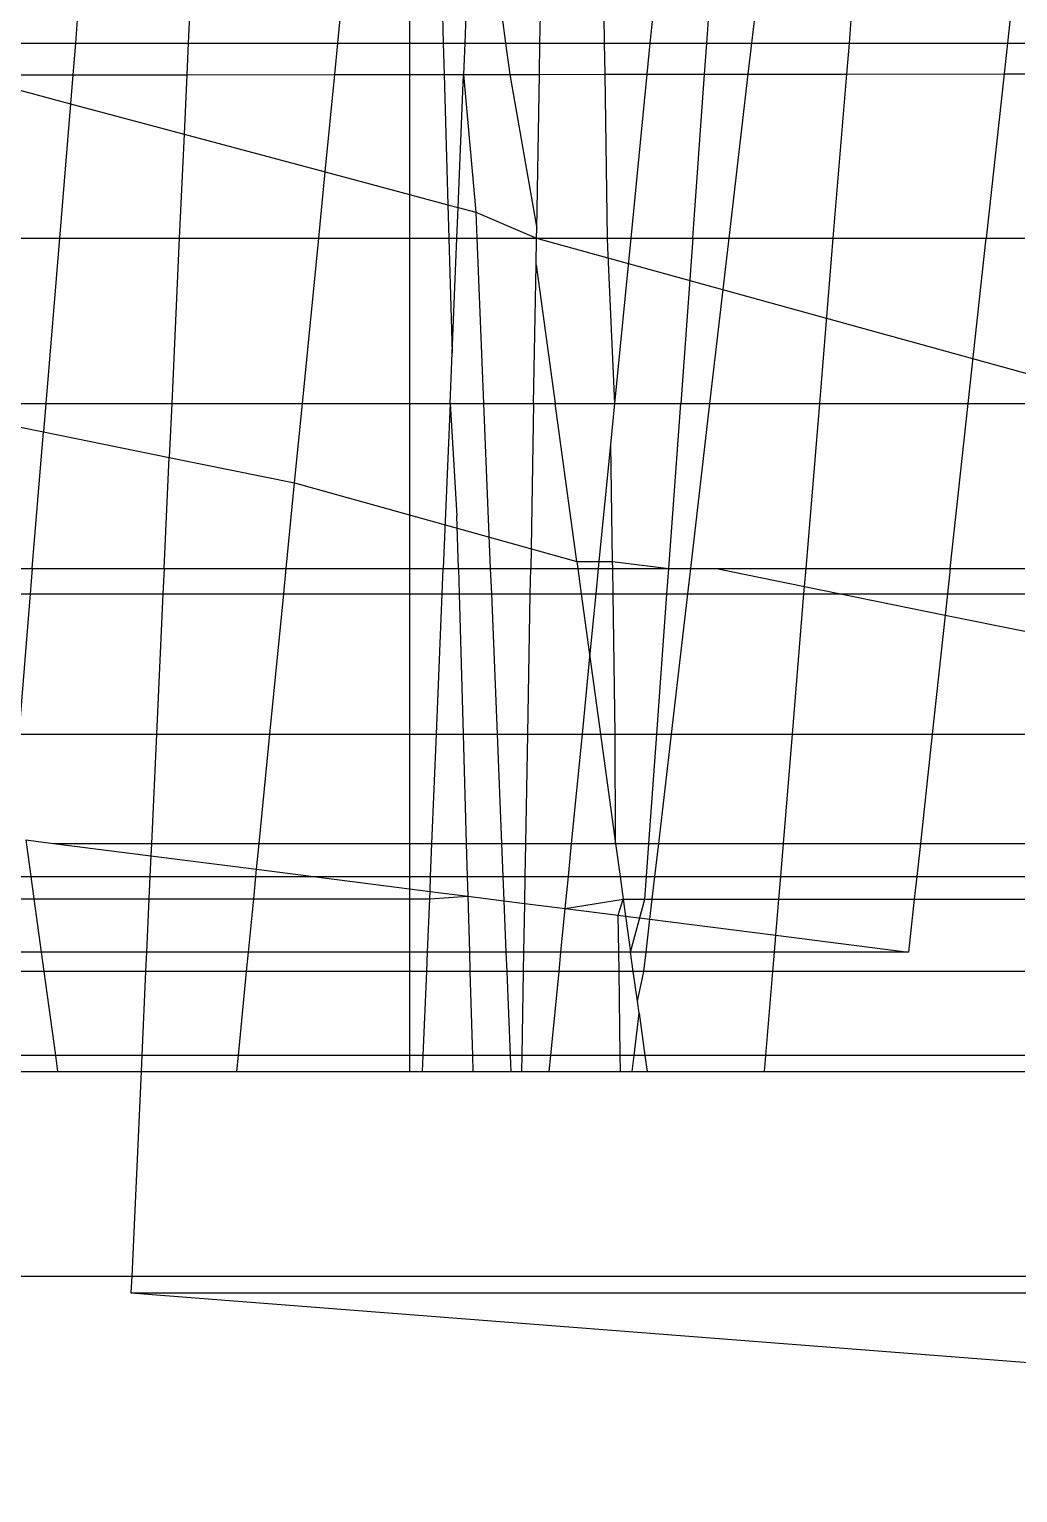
# Model space of a CAD drawing. Extents: x -24961 to 905641, y -154323 to 635957.
# Drawn here: x 396122.95 to 396126.7, y -143409.49 to -143403.95 of the extents above; entities that cross this region are included whole.
import ezdxf

# ---------------------------------------------------------------- set-up
doc = ezdxf.new("R2010")
doc.units = 0
doc.header["$LTSCALE"] = 1000
doc.header["$MEASUREMENT"] = 0

msp = doc.modelspace()

# ---------------------------------------------------------------- linework, layer by layer
for p, q in [((396123.1333, -143403.8928), (396123.1246, -143403.9989)), ((396123.5574, -143403.8922), (396123.5525, -143403.9989)), ((396124.1202, -143403.9989), (396124.1307, -143403.8922)), ((396124.3922, -143403.8922), (396124.3922, -143403.9989)), ((396124.5165, -143403.8922), (396124.5195, -143403.9989)), ((396124.6058, -143403.8922), (396124.6015, -143403.9989)), ((396124.7415, -143403.8922), (396124.7562, -143403.9989)), ((396124.8866, -143403.9989), (396124.8885, -143403.8922)), ((396125.1316, -143403.9989), (396125.13, -143403.8922)), ((396125.3048, -143403.9989), (396125.3153, -143403.8922)), ((396125.5194, -143403.9989), (396125.5271, -143403.8922)), ((396125.6896, -143403.9989), (396125.702, -143403.8922)), ((396126.0597, -143403.9989), (396126.0685, -143403.8922)), ((396126.6711, -143403.8922), (396126.6595, -143403.9989)), ((396122.5211, -143403.9989), (396123.1246, -143403.9989)), ((396123.1246, -143403.9989), (396123.1147, -143404.1188)), ((396123.1246, -143403.9989), (396123.5525, -143403.9989)), ((396123.5525, -143403.9989), (396123.547, -143404.1183)), ((396123.5525, -143403.9989), (396124.1202, -143403.9989)), ((396124.1085, -143404.1177), (396124.1202, -143403.9989)), ((396124.1202, -143403.9989), (396124.3922, -143403.9989)), ((396124.3922, -143403.9989), (396124.5195, -143403.9989)), ((396124.3922, -143403.9989), (396124.3922, -143404.1174)), ((396124.5195, -143403.9989), (396124.6015, -143403.9989)), ((396124.5195, -143403.9989), (396124.5229, -143404.1173)), ((396124.6015, -143403.9989), (396124.5966, -143404.1172)), ((396124.6015, -143403.9989), (396124.7562, -143403.9989)), ((396124.7562, -143403.9989), (396124.8866, -143403.9989)), ((396124.7562, -143403.9989), (396124.7724, -143404.117)), ((396124.8845, -143404.1169), (396124.8866, -143403.9989)), ((396124.8866, -143403.9989), (396125.1316, -143403.9989)), ((396125.1316, -143403.9989), (396125.3048, -143403.9989)), ((396125.1335, -143404.1166), (396125.1316, -143403.9989)), ((396125.2933, -143404.1164), (396125.3048, -143403.9989)), ((396125.3048, -143403.9989), (396125.5194, -143403.9989)), ((396125.5109, -143404.1162), (396125.5194, -143403.9989)), ((396125.5194, -143403.9989), (396125.6896, -143403.9989)), ((396125.6759, -143404.116), (396125.6896, -143403.9989)), ((396125.6896, -143403.9989), (396126.0597, -143403.9989)), ((396126.0501, -143404.1156), (396126.0597, -143403.9989)), ((396126.0597, -143403.9989), (396126.6595, -143403.9989)), ((396126.6595, -143403.9989), (396126.6468, -143404.115)), ((396126.6595, -143403.9989), (396126.7255, -143403.9989)), ((396122.6979, -143404.1192), (396123.1147, -143404.1188)), ((396122.6979, -143404.1192), (396123.1058, -143404.2283)), ((396123.1147, -143404.1188), (396123.1058, -143404.2283)), ((396123.1147, -143404.1188), (396123.547, -143404.1183)), ((396123.547, -143404.1183), (396123.5367, -143404.3436)), ((396123.547, -143404.1183), (396124.1085, -143404.1177)), ((396124.0722, -143404.4868), (396124.1085, -143404.1177)), ((396124.1085, -143404.1177), (396124.3922, -143404.1174)), ((396124.3922, -143404.1174), (396124.5229, -143404.1173)), ((396124.3922, -143404.1174), (396124.3922, -143404.5723)), ((396124.5229, -143404.1173), (396124.5966, -143404.1172)), ((396124.5229, -143404.1173), (396124.5372, -143404.6111)), ((396124.5759, -143404.6215), (396124.5966, -143404.1172)), ((396124.5966, -143404.1172), (396124.7724, -143404.117)), ((396124.5966, -143404.1172), (396124.6428, -143404.6394)), ((396124.7724, -143404.117), (396124.8845, -143404.1169)), ((396124.7724, -143404.117), (396124.8742, -143404.7012)), ((396124.8742, -143404.7012), (396124.8845, -143404.1169)), ((396124.8845, -143404.1169), (396125.1335, -143404.1166)), ((396125.1335, -143404.1166), (396125.2933, -143404.1164)), ((396125.1431, -143404.7378), (396125.1335, -143404.1166)), ((396125.2321, -143404.7378), (396125.2933, -143404.1164)), ((396125.2933, -143404.1164), (396125.5109, -143404.1162)), ((396125.4658, -143404.7378), (396125.5109, -143404.1162)), ((396125.5109, -143404.1162), (396125.6759, -143404.116)), ((396125.6037, -143404.7378), (396125.6759, -143404.116)), ((396125.6759, -143404.116), (396126.0501, -143404.1156)), ((396125.9988, -143404.7378), (396126.0501, -143404.1156)), ((396126.0501, -143404.1156), (396126.6468, -143404.115)), ((396126.6468, -143404.115), (396126.579, -143404.7378)), ((396126.6468, -143404.115), (396126.7255, -143404.1149)), ((396123.1058, -143404.2283), (396123.064, -143404.7378)), ((396123.1058, -143404.2283), (396123.5367, -143404.3436)), ((396123.5367, -143404.3436), (396123.5186, -143404.7378)), ((396123.5367, -143404.3436), (396124.0722, -143404.4868)), ((396124.0475, -143404.7378), (396124.0722, -143404.4868)), ((396124.0722, -143404.4868), (396124.3922, -143404.5723)), ((396124.3922, -143404.5723), (396124.5372, -143404.6111)), ((396124.3922, -143404.5723), (396124.3922, -143404.7378)), ((396124.5372, -143404.6111), (396124.5759, -143404.6215)), ((396124.5372, -143404.6111), (396124.5408, -143404.7378)), ((396124.5712, -143404.7378), (396124.5759, -143404.6215)), ((396124.5759, -143404.6215), (396124.6428, -143404.6394)), ((396124.6428, -143404.6394), (396124.8735, -143404.7378)), ((396124.6428, -143404.6394), (396124.6469, -143404.7378)), ((396124.8735, -143404.7378), (396124.8742, -143404.7012)), ((396122.6227, -143404.7378), (396123.064, -143404.7378)), ((396123.064, -143404.7378), (396123.0126, -143405.3642)), ((396123.064, -143404.7378), (396123.5186, -143404.7378)), ((396123.5186, -143404.7378), (396123.4899, -143405.3642)), ((396123.5186, -143404.7378), (396124.0475, -143404.7378)), ((396123.9859, -143405.3642), (396124.0475, -143404.7378)), ((396124.0475, -143404.7378), (396124.3922, -143404.7378)), ((396124.3922, -143404.7378), (396124.3922, -143405.3642)), ((396124.3922, -143404.7378), (396124.5408, -143404.7378)), ((396124.5408, -143404.7378), (396124.5533, -143405.1719)), ((396124.5408, -143404.7378), (396124.5712, -143404.7378)), ((396124.5533, -143405.1719), (396124.5712, -143404.7378)), ((396124.5712, -143404.7378), (396124.6469, -143404.7378)), ((396124.6469, -143404.7378), (396124.6725, -143405.3642)), ((396124.6469, -143404.7378), (396124.8735, -143404.7378)), ((396124.8717, -143404.8388), (396124.8735, -143404.7378)), ((396124.8735, -143404.7378), (396127.1445, -143405.3642)), ((396124.8735, -143404.7378), (396125.1431, -143404.7378)), ((396125.1437, -143404.7733), (396125.1431, -143404.7378)), ((396125.1431, -143404.7378), (396125.2321, -143404.7378)), ((396125.1705, -143405.3642), (396125.1437, -143404.7733)), ((396125.1705, -143405.3642), (396125.2321, -143404.7378)), ((396125.2321, -143404.7378), (396125.4658, -143404.7378)), ((396125.4658, -143404.7378), (396125.4203, -143405.3642)), ((396125.4658, -143404.7378), (396125.6037, -143404.7378)), ((396125.5308, -143405.3642), (396125.6037, -143404.7378)), ((396125.6037, -143404.7378), (396125.9988, -143404.7378)), ((396125.9472, -143405.3642), (396125.9988, -143404.7378)), ((396125.9988, -143404.7378), (396126.579, -143404.7378)), ((396126.5108, -143405.3642), (396126.579, -143404.7378)), ((396126.579, -143404.7378), (396126.7255, -143404.7378)), ((396124.8624, -143405.3642), (396124.8717, -143404.8388)), ((396124.8717, -143404.8388), (396124.944, -143405.3642)), ((396124.5455, -143405.3642), (396124.5533, -143405.1719)), ((396122.7089, -143405.3642), (396123.0126, -143405.3642)), ((396123.0126, -143405.3642), (396123.0038, -143405.4723)), ((396123.0126, -143405.3642), (396123.4899, -143405.3642)), ((396123.4899, -143405.3642), (396123.4805, -143405.5691)), ((396123.4899, -143405.3642), (396123.9859, -143405.3642)), ((396123.9562, -143405.6657), (396123.9859, -143405.3642)), ((396123.9859, -143405.3642), (396124.3922, -143405.3642)), ((396124.3922, -143405.3642), (396124.5455, -143405.3642)), ((396124.3922, -143405.3642), (396124.3922, -143405.9906)), ((396124.5455, -143405.3642), (396124.5198, -143405.9906)), ((396124.5455, -143405.3642), (396124.5712, -143405.7906)), ((396124.5455, -143405.3642), (396124.6725, -143405.3642)), ((396124.6725, -143405.3642), (396124.8624, -143405.3642)), ((396124.6725, -143405.3642), (396124.6982, -143405.9906)), ((396124.8624, -143405.3642), (396124.8514, -143405.9906)), ((396124.8624, -143405.3642), (396124.944, -143405.3642)), ((396124.944, -143405.3642), (396125.1705, -143405.3642)), ((396125.0264, -143405.9635), (396124.944, -143405.3642)), ((396125.1552, -143405.5195), (396125.1705, -143405.3642)), ((396125.1705, -143405.3642), (396125.4203, -143405.3642)), ((396125.3748, -143405.9906), (396125.4203, -143405.3642)), ((396125.4203, -143405.3642), (396125.5308, -143405.3642)), ((396125.458, -143405.9906), (396125.5308, -143405.3642)), ((396125.5308, -143405.3642), (396125.9472, -143405.3642)), ((396125.8956, -143405.9906), (396125.9472, -143405.3642)), ((396125.9472, -143405.3642), (396126.5108, -143405.3642)), ((396126.4425, -143405.9906), (396126.5108, -143405.3642)), ((396126.5108, -143405.3642), (396126.7255, -143405.3642)), ((396122.7157, -143405.4138), (396123.0038, -143405.4723)), ((396122.9613, -143405.9906), (396123.0038, -143405.4723)), ((396123.0038, -143405.4723), (396123.4805, -143405.5691)), ((396125.1116, -143405.9635), (396125.1552, -143405.5195)), ((396125.1621, -143405.9635), (396125.1552, -143405.5195)), ((396123.4612, -143405.9906), (396123.4805, -143405.5691)), ((396123.4805, -143405.5691), (396123.9562, -143405.6657)), ((396123.9242, -143405.9906), (396123.9562, -143405.6657)), ((396123.9562, -143405.6657), (396125.0264, -143405.9635)), ((396124.577, -143405.9906), (396124.5712, -143405.7906)), ((396122.7951, -143405.9906), (396122.9613, -143405.9906)), ((396122.9613, -143405.9906), (396122.9534, -143406.0861)), ((396122.9613, -143405.9906), (396123.4612, -143405.9906)), ((396123.4612, -143405.9906), (396123.4568, -143406.0861)), ((396123.4612, -143405.9906), (396123.9242, -143405.9906)), ((396123.9148, -143406.0861), (396123.9242, -143405.9906)), ((396123.9242, -143405.9906), (396124.3922, -143405.9906)), ((396124.3922, -143405.9906), (396124.3922, -143406.0861)), ((396124.3922, -143405.9906), (396124.5198, -143405.9906)), ((396124.5159, -143406.0861), (396124.5198, -143405.9906)), ((396124.5198, -143405.9906), (396124.577, -143405.9906)), ((396124.577, -143405.9906), (396124.5797, -143406.0861)), ((396124.577, -143405.9906), (396124.6982, -143405.9906)), ((396124.6982, -143405.9906), (396124.7021, -143406.0861)), ((396124.6982, -143405.9906), (396124.8514, -143405.9906)), ((396124.8497, -143406.0861), (396124.8514, -143405.9906)), ((396124.8514, -143405.9906), (396125.0302, -143405.9906)), ((396125.0264, -143405.9635), (396125.0302, -143405.9906)), ((396125.0264, -143405.9635), (396125.1116, -143405.9635)), ((396125.0302, -143405.9906), (396125.0433, -143406.0861)), ((396125.0302, -143405.9906), (396125.1089, -143405.9906)), ((396125.0995, -143406.0861), (396125.1089, -143405.9906)), ((396125.1089, -143405.9906), (396125.1116, -143405.9635)), ((396125.1089, -143405.9906), (396125.1626, -143405.9906)), ((396125.1116, -143405.9635), (396125.1621, -143405.9635)), ((396125.1626, -143405.9906), (396125.1621, -143405.9635)), ((396125.1621, -143405.9635), (396125.3748, -143405.9906)), ((396125.164, -143406.0861), (396125.1626, -143405.9906)), ((396125.1626, -143405.9906), (396125.3748, -143405.9906)), ((396125.3679, -143406.0861), (396125.3748, -143405.9906)), ((396125.3748, -143405.9906), (396125.458, -143405.9906)), ((396125.4469, -143406.0861), (396125.458, -143405.9906)), ((396125.458, -143405.9906), (396125.5561, -143405.9906)), ((396125.5561, -143405.9906), (396125.8956, -143405.9906)), ((396125.5561, -143405.9906), (396125.89, -143406.0584)), ((396125.89, -143406.0584), (396125.8956, -143405.9906)), ((396125.8956, -143405.9906), (396126.4425, -143405.9906)), ((396126.4425, -143405.9906), (396126.4321, -143406.0861)), ((396126.4425, -143405.9906), (396126.7255, -143405.9906)), ((396125.8877, -143406.0861), (396125.89, -143406.0584)), ((396125.89, -143406.0584), (396126.0267, -143406.0861)), ((396122.8082, -143406.0861), (396122.9534, -143406.0861)), ((396122.9534, -143406.0861), (396122.9098, -143406.6186)), ((396122.9534, -143406.0861), (396123.4568, -143406.0861)), ((396123.4568, -143406.0861), (396123.4324, -143406.6185)), ((396123.4568, -143406.0861), (396123.9148, -143406.0861)), ((396123.8625, -143406.6184), (396123.9148, -143406.0861)), ((396123.9148, -143406.0861), (396124.3922, -143406.0861)), ((396124.3922, -143406.0861), (396124.3922, -143406.6183)), ((396124.3922, -143406.0861), (396124.5159, -143406.0861)), ((396124.494, -143406.6182), (396124.5159, -143406.0861)), ((396124.5159, -143406.0861), (396124.5797, -143406.0861)), ((396124.5797, -143406.0861), (396124.5951, -143406.6182)), ((396124.5797, -143406.0861), (396124.7021, -143406.0861)), ((396124.7021, -143406.0861), (396124.7239, -143406.6182)), ((396124.7021, -143406.0861), (396124.8497, -143406.0861)), ((396124.8403, -143406.6182), (396124.8497, -143406.0861)), ((396124.8497, -143406.0861), (396125.0433, -143406.0861)), ((396125.0433, -143406.0861), (396125.0761, -143406.3243)), ((396125.0433, -143406.0861), (396125.0995, -143406.0861)), ((396125.0761, -143406.3243), (396125.0995, -143406.0861)), ((396125.0995, -143406.0861), (396125.164, -143406.0861)), ((396125.1723, -143406.6181), (396125.164, -143406.0861)), ((396125.164, -143406.0861), (396125.3679, -143406.0861)), ((396125.3293, -143406.618), (396125.3679, -143406.0861)), ((396125.3679, -143406.0861), (396125.4469, -143406.0861)), ((396125.3851, -143406.618), (396125.4469, -143406.0861)), ((396125.4469, -143406.0861), (396125.8877, -143406.0861)), ((396125.8439, -143406.6179), (396125.8877, -143406.0861)), ((396125.8877, -143406.0861), (396126.0267, -143406.0861)), ((396126.0267, -143406.0861), (396126.4321, -143406.0861)), ((396126.0267, -143406.0861), (396126.4233, -143406.1667)), ((396126.4321, -143406.0861), (396126.4233, -143406.1667)), ((396126.4321, -143406.0861), (396126.7255, -143406.0861)), ((396126.4233, -143406.1667), (396126.3742, -143406.6178)), ((396126.4233, -143406.1667), (396126.7255, -143406.228)), ((396125.0472, -143406.6181), (396125.0761, -143406.3243)), ((396125.0761, -143406.3243), (396125.1165, -143406.6181)), ((396122.9098, -143406.6186), (396123.4324, -143406.6185)), ((396123.4324, -143406.6185), (396123.4134, -143407.0325)), ((396123.4324, -143406.6185), (396123.8625, -143406.6184)), ((396123.8217, -143407.0325), (396123.8625, -143406.6184)), ((396123.8625, -143406.6184), (396124.3922, -143406.6183)), ((396124.3922, -143406.6183), (396124.494, -143406.6182)), ((396124.3922, -143406.6183), (396124.3922, -143407.0325)), ((396124.477, -143407.0325), (396124.494, -143406.6182)), ((396124.494, -143406.6182), (396124.5951, -143406.6182)), ((396124.5951, -143406.6182), (396124.607, -143407.0325)), ((396124.5951, -143406.6182), (396124.7239, -143406.6182)), ((396124.7239, -143406.6182), (396124.7408, -143407.0325)), ((396124.7239, -143406.6182), (396124.8403, -143406.6182)), ((396124.8329, -143407.0325), (396124.8403, -143406.6182)), ((396124.8403, -143406.6182), (396125.0472, -143406.6181)), ((396125.0064, -143407.0325), (396125.0472, -143406.6181)), ((396125.0472, -143406.6181), (396125.1165, -143406.6181)), ((396125.1165, -143406.6181), (396125.1735, -143407.0325)), ((396125.1165, -143406.6181), (396125.1723, -143406.6181)), ((396125.1723, -143406.6181), (396125.3293, -143406.618)), ((396125.1735, -143407.0325), (396125.1723, -143406.6181)), ((396125.2992, -143407.0325), (396125.3293, -143406.618)), ((396125.3293, -143406.618), (396125.3851, -143406.618)), ((396125.3369, -143407.0325), (396125.3851, -143406.618)), ((396125.3851, -143406.618), (396125.8439, -143406.6179)), ((396125.8097, -143407.0325), (396125.8439, -143406.6179)), ((396125.8439, -143406.6179), (396126.3742, -143406.6178)), ((396126.3742, -143406.6178), (396126.329, -143407.0325)), ((396126.3742, -143406.6178), (396126.7255, -143406.6177)), ((396122.9366, -143407.0192), (396122.9557, -143407.1578)), ((396122.9366, -143407.0192), (396123.0413, -143407.0325)), ((396123.0413, -143407.0325), (396123.4112, -143407.0795)), ((396123.0413, -143407.0325), (396123.4134, -143407.0325)), ((396123.4134, -143407.0325), (396123.4112, -143407.0795)), ((396123.4134, -143407.0325), (396123.8217, -143407.0325)), ((396123.8121, -143407.1304), (396123.8217, -143407.0325)), ((396123.8217, -143407.0325), (396124.3922, -143407.0325)), ((396124.3922, -143407.0325), (396124.3922, -143407.1578)), ((396124.3922, -143407.0325), (396124.477, -143407.0325)), ((396124.4719, -143407.1578), (396124.477, -143407.0325)), ((396124.477, -143407.0325), (396124.607, -143407.0325)), ((396124.607, -143407.0325), (396124.6106, -143407.1578)), ((396124.607, -143407.0325), (396124.7408, -143407.0325)), ((396124.7408, -143407.0325), (396124.7459, -143407.1578)), ((396124.7408, -143407.0325), (396124.8329, -143407.0325)), ((396124.8307, -143407.1578), (396124.8329, -143407.0325)), ((396124.8329, -143407.0325), (396125.0064, -143407.0325)), ((396124.9941, -143407.1578), (396125.0064, -143407.0325)), ((396125.0064, -143407.0325), (396125.1735, -143407.0325)), ((396125.1735, -143407.0325), (396125.2992, -143407.0325)), ((396125.1735, -143407.0325), (396125.1907, -143407.1578)), ((396125.2901, -143407.1578), (396125.2992, -143407.0325)), ((396125.2992, -143407.0325), (396125.3369, -143407.0325)), ((396125.3223, -143407.1578), (396125.3369, -143407.0325)), ((396125.3369, -143407.0325), (396125.8097, -143407.0325)), ((396125.7994, -143407.1578), (396125.8097, -143407.0325)), ((396125.8097, -143407.0325), (396126.329, -143407.0325)), ((396126.329, -143407.0325), (396126.3154, -143407.1578)), ((396126.329, -143407.0325), (396126.7255, -143407.0325)), ((396123.4112, -143407.0795), (396123.4076, -143407.1578)), ((396123.4112, -143407.0795), (396123.8121, -143407.1304)), ((396122.8656, -143407.1578), (396122.9557, -143407.1578)), ((396122.9557, -143407.1578), (396122.9674, -143407.2428)), ((396122.9557, -143407.1578), (396123.4076, -143407.1578)), ((396123.4076, -143407.1578), (396123.4037, -143407.2429)), ((396123.4076, -143407.1578), (396123.8094, -143407.1578)), ((396123.8011, -143407.2429), (396123.8094, -143407.1578)), ((396123.8094, -143407.1578), (396123.8121, -143407.1304)), ((396123.8094, -143407.1578), (396124.0276, -143407.1578)), ((396123.8121, -143407.1304), (396124.0276, -143407.1578)), ((396124.0276, -143407.1578), (396124.3922, -143407.2041)), ((396124.0276, -143407.1578), (396124.3922, -143407.1578)), ((396124.3922, -143407.1578), (396124.3922, -143407.2041)), ((396124.3922, -143407.1578), (396124.4719, -143407.1578)), ((396124.4696, -143407.2139), (396124.4719, -143407.1578)), ((396124.4719, -143407.1578), (396124.6106, -143407.1578)), ((396124.6106, -143407.1578), (396124.6127, -143407.2321)), ((396124.6106, -143407.1578), (396124.7459, -143407.1578)), ((396124.7459, -143407.1578), (396124.7497, -143407.2495)), ((396124.7459, -143407.1578), (396124.8307, -143407.1578)), ((396124.8289, -143407.2595), (396124.8307, -143407.1578)), ((396124.8307, -143407.1578), (396124.9941, -143407.1578)), ((396124.9822, -143407.279), (396124.9941, -143407.1578)), ((396124.9941, -143407.1578), (396125.1907, -143407.1578)), ((396125.1907, -143407.1578), (396125.2025, -143407.243)), ((396125.1907, -143407.1578), (396125.2901, -143407.1578)), ((396125.2839, -143407.243), (396125.2901, -143407.1578)), ((396125.2901, -143407.1578), (396125.3223, -143407.1578)), ((396125.3124, -143407.243), (396125.3223, -143407.1578)), ((396125.3223, -143407.1578), (396125.7994, -143407.1578)), ((396125.7924, -143407.243), (396125.7994, -143407.1578)), ((396125.7994, -143407.1578), (396126.3154, -143407.1578)), ((396126.3154, -143407.1578), (396126.3061, -143407.2431)), ((396126.3154, -143407.1578), (396126.7255, -143407.1578)), ((396124.3922, -143407.2041), (396124.3922, -143407.2429)), ((396124.3922, -143407.2041), (396124.4696, -143407.2139)), ((396124.4684, -143407.2429), (396124.4696, -143407.2139)), ((396124.4696, -143407.2139), (396124.6127, -143407.2321)), ((396122.8586, -143407.2428), (396122.9674, -143407.2428)), ((396122.9674, -143407.2428), (396122.9951, -143407.4443)), ((396122.9674, -143407.2428), (396123.4037, -143407.2429)), ((396123.4037, -143407.2429), (396123.3945, -143407.4443)), ((396123.4037, -143407.2429), (396123.8011, -143407.2429)), ((396123.7812, -143407.4443), (396123.8011, -143407.2429)), ((396123.8011, -143407.2429), (396124.3922, -143407.2429)), ((396124.3922, -143407.2429), (396124.3922, -143407.4443)), ((396124.3922, -143407.2429), (396124.4684, -143407.2429)), ((396124.4602, -143407.4443), (396124.4684, -143407.2429)), ((396124.4684, -143407.2429), (396124.6127, -143407.2321)), ((396124.6127, -143407.2321), (396124.6189, -143407.4443)), ((396124.6127, -143407.2321), (396124.7497, -143407.2495)), ((396124.7497, -143407.2495), (396124.7577, -143407.4443)), ((396124.7497, -143407.2495), (396124.8289, -143407.2595)), ((396124.8257, -143407.4443), (396124.8289, -143407.2595)), ((396124.8289, -143407.2595), (396124.9822, -143407.279)), ((396124.9659, -143407.4443), (396124.9822, -143407.279)), ((396124.9822, -143407.279), (396125.2025, -143407.243)), ((396124.9822, -143407.279), (396125.183, -143407.3045)), ((396125.183, -143407.3045), (396125.2025, -143407.243)), ((396125.2025, -143407.243), (396125.2114, -143407.3081)), ((396125.2025, -143407.243), (396125.2839, -143407.243)), ((396125.2302, -143407.4443), (396125.2839, -143407.243)), ((396125.2839, -143407.243), (396125.3124, -143407.243)), ((396125.3035, -143407.3198), (396125.3124, -143407.243)), ((396125.3124, -143407.243), (396125.7924, -143407.243)), ((396125.781, -143407.3804), (396125.7924, -143407.243)), ((396125.7924, -143407.243), (396126.3061, -143407.2431)), ((396126.3061, -143407.2431), (396126.2842, -143407.4443)), ((396126.3061, -143407.2431), (396126.7255, -143407.2431)), ((396125.1851, -143407.4443), (396125.183, -143407.3045)), ((396125.183, -143407.3045), (396125.2114, -143407.3081)), ((396125.2114, -143407.3081), (396125.2302, -143407.4443)), ((396125.2114, -143407.3081), (396125.3035, -143407.3198)), ((396125.289, -143407.4443), (396125.3035, -143407.3198)), ((396125.3035, -143407.3198), (396125.781, -143407.3804)), ((396125.7758, -143407.4443), (396125.781, -143407.3804)), ((396125.781, -143407.3804), (396126.2842, -143407.4443)), ((396122.9951, -143407.4443), (396122.8421, -143407.4443)), ((396122.9951, -143407.4443), (396123.0051, -143407.5173)), ((396123.3945, -143407.4443), (396122.9951, -143407.4443)), ((396123.3945, -143407.4443), (396123.3911, -143407.5173)), ((396123.7812, -143407.4443), (396123.3945, -143407.4443)), ((396123.7741, -143407.5173), (396123.7812, -143407.4443)), ((396124.3922, -143407.4443), (396123.7812, -143407.4443)), ((396124.3922, -143407.4443), (396124.3922, -143407.5173)), ((396124.4602, -143407.4443), (396124.3922, -143407.4443)), ((396124.4572, -143407.5173), (396124.4602, -143407.4443)), ((396124.6189, -143407.4443), (396124.4602, -143407.4443)), ((396124.6189, -143407.4443), (396124.621, -143407.5173)), ((396124.7577, -143407.4443), (396124.6189, -143407.4443)), ((396124.7577, -143407.4443), (396124.7607, -143407.5173)), ((396124.8257, -143407.4443), (396124.7577, -143407.4443)), ((396124.8244, -143407.5173), (396124.8257, -143407.4443)), ((396124.9659, -143407.4443), (396124.8257, -143407.4443)), ((396124.9587, -143407.5173), (396124.9659, -143407.4443)), ((396125.1851, -143407.4443), (396124.9659, -143407.4443)), ((396125.1863, -143407.5173), (396125.1851, -143407.4443)), ((396125.2302, -143407.4443), (396125.1851, -143407.4443)), ((396125.2402, -143407.5173), (396125.2302, -143407.4443)), ((396125.289, -143407.4443), (396125.2302, -143407.4443)), ((396125.2805, -143407.5173), (396125.289, -143407.4443)), ((396125.7758, -143407.4443), (396125.289, -143407.4443)), ((396125.7698, -143407.5173), (396125.7758, -143407.4443)), ((396126.2842, -143407.4443), (396125.7758, -143407.4443)), ((396123.0051, -143407.5173), (396122.8361, -143407.5173)), ((396123.0051, -143407.5173), (396123.0489, -143407.8356)), ((396123.3911, -143407.5173), (396123.0051, -143407.5173)), ((396123.3911, -143407.5173), (396123.3765, -143407.8356)), ((396123.7741, -143407.5173), (396123.3911, -143407.5173)), ((396123.7427, -143407.8356), (396123.7741, -143407.5173)), ((396124.3922, -143407.5173), (396123.7741, -143407.5173)), ((396124.3922, -143407.5173), (396124.3922, -143407.8356)), ((396124.4572, -143407.5173), (396124.3922, -143407.5173)), ((396124.4441, -143407.8356), (396124.4572, -143407.5173)), ((396124.621, -143407.5173), (396124.4572, -143407.5173)), ((396124.621, -143407.5173), (396124.6302, -143407.8356)), ((396124.7607, -143407.5173), (396124.621, -143407.5173)), ((396124.7607, -143407.5173), (396124.7737, -143407.8356)), ((396124.8244, -143407.5173), (396124.7607, -143407.5173)), ((396124.8187, -143407.8356), (396124.8244, -143407.5173)), ((396124.9587, -143407.5173), (396124.8244, -143407.5173)), ((396124.9274, -143407.8356), (396124.9587, -143407.5173)), ((396125.1863, -143407.5173), (396124.9587, -143407.5173)), ((396125.1912, -143407.8356), (396125.1863, -143407.5173)), ((396125.2402, -143407.5173), (396125.1863, -143407.5173)), ((396125.2558, -143407.6304), (396125.2402, -143407.5173)), ((396125.2805, -143407.5173), (396125.2402, -143407.5173)), ((396125.2558, -143407.6304), (396125.2805, -143407.5173)), ((396125.7698, -143407.5173), (396125.2805, -143407.5173)), ((396125.7435, -143407.8356), (396125.7698, -143407.5173)), ((396126.7255, -143407.5173), (396125.7698, -143407.5173)), ((396125.2621, -143407.6762), (396125.2558, -143407.6304)), ((396125.2435, -143407.8356), (396125.2621, -143407.6762)), ((396125.2621, -143407.6762), (396125.284, -143407.8356)), ((396123.0489, -143407.8356), (396122.81, -143407.8356)), ((396123.0489, -143407.8356), (396123.0573, -143407.8965)), ((396123.3765, -143407.8356), (396123.0489, -143407.8356)), ((396123.3765, -143407.8356), (396123.3738, -143407.8965)), ((396123.7427, -143407.8356), (396123.3765, -143407.8356)), ((396123.7368, -143407.8965), (396123.7427, -143407.8356)), ((396124.3922, -143407.8356), (396123.7427, -143407.8356)), ((396124.3922, -143407.8356), (396124.3922, -143407.8965)), ((396124.4441, -143407.8356), (396124.3922, -143407.8356)), ((396124.4416, -143407.8965), (396124.4441, -143407.8356)), ((396124.6302, -143407.8356), (396124.4441, -143407.8356)), ((396124.6302, -143407.8356), (396124.6319, -143407.8965)), ((396124.7737, -143407.8356), (396124.6302, -143407.8356)), ((396124.7737, -143407.8356), (396124.7762, -143407.8965)), ((396124.8187, -143407.8356), (396124.7737, -143407.8356)), ((396124.8177, -143407.8965), (396124.8187, -143407.8356)), ((396124.9274, -143407.8356), (396124.8187, -143407.8356)), ((396124.9214, -143407.8965), (396124.9274, -143407.8356)), ((396125.1912, -143407.8356), (396124.9274, -143407.8356)), ((396125.1921, -143407.8965), (396125.1912, -143407.8356)), ((396125.2435, -143407.8356), (396125.1912, -143407.8356)), ((396125.2365, -143407.8965), (396125.2435, -143407.8356)), ((396125.284, -143407.8356), (396125.2435, -143407.8356)), ((396125.284, -143407.8356), (396125.2924, -143407.8965)), ((396125.7435, -143407.8356), (396125.284, -143407.8356)), ((396125.7385, -143407.8965), (396125.7435, -143407.8356)), ((396126.7255, -143407.8356), (396125.7435, -143407.8356)), ((396122.805, -143407.8965), (396123.0573, -143407.8965)), ((396123.0573, -143407.8965), (396123.3738, -143407.8965)), ((396123.3738, -143407.8965), (396123.3382, -143408.6723)), ((396123.3738, -143407.8965), (396123.7368, -143407.8965)), ((396123.7368, -143407.8965), (396124.3922, -143407.8965)), ((396124.3922, -143407.8965), (396124.4416, -143407.8965)), ((396124.4416, -143407.8965), (396124.6319, -143407.8965)), ((396124.6319, -143407.8965), (396124.7762, -143407.8965)), ((396124.7762, -143407.8965), (396124.8177, -143407.8965)), ((396124.8177, -143407.8965), (396124.9214, -143407.8965)), ((396124.9214, -143407.8965), (396125.1921, -143407.8965)), ((396125.1921, -143407.8965), (396125.2365, -143407.8965)), ((396125.2365, -143407.8965), (396125.2924, -143407.8965)), ((396125.2924, -143407.8965), (396125.7385, -143407.8965)), ((396125.7385, -143407.8965), (396126.7255, -143407.8965)), ((396122.7414, -143408.6723), (396123.3382, -143408.6723)), ((396123.3382, -143408.6723), (396123.3352, -143408.7363)), ((396123.3382, -143408.6723), (396136.7784, -143408.6723)), ((396123.3352, -143408.7363), (396133.122, -143409.4937)), ((396123.3352, -143408.7363), (396137.0112, -143408.7363))]:
    msp.add_line(p, q)

doc.saveas('drawing.dxf')
